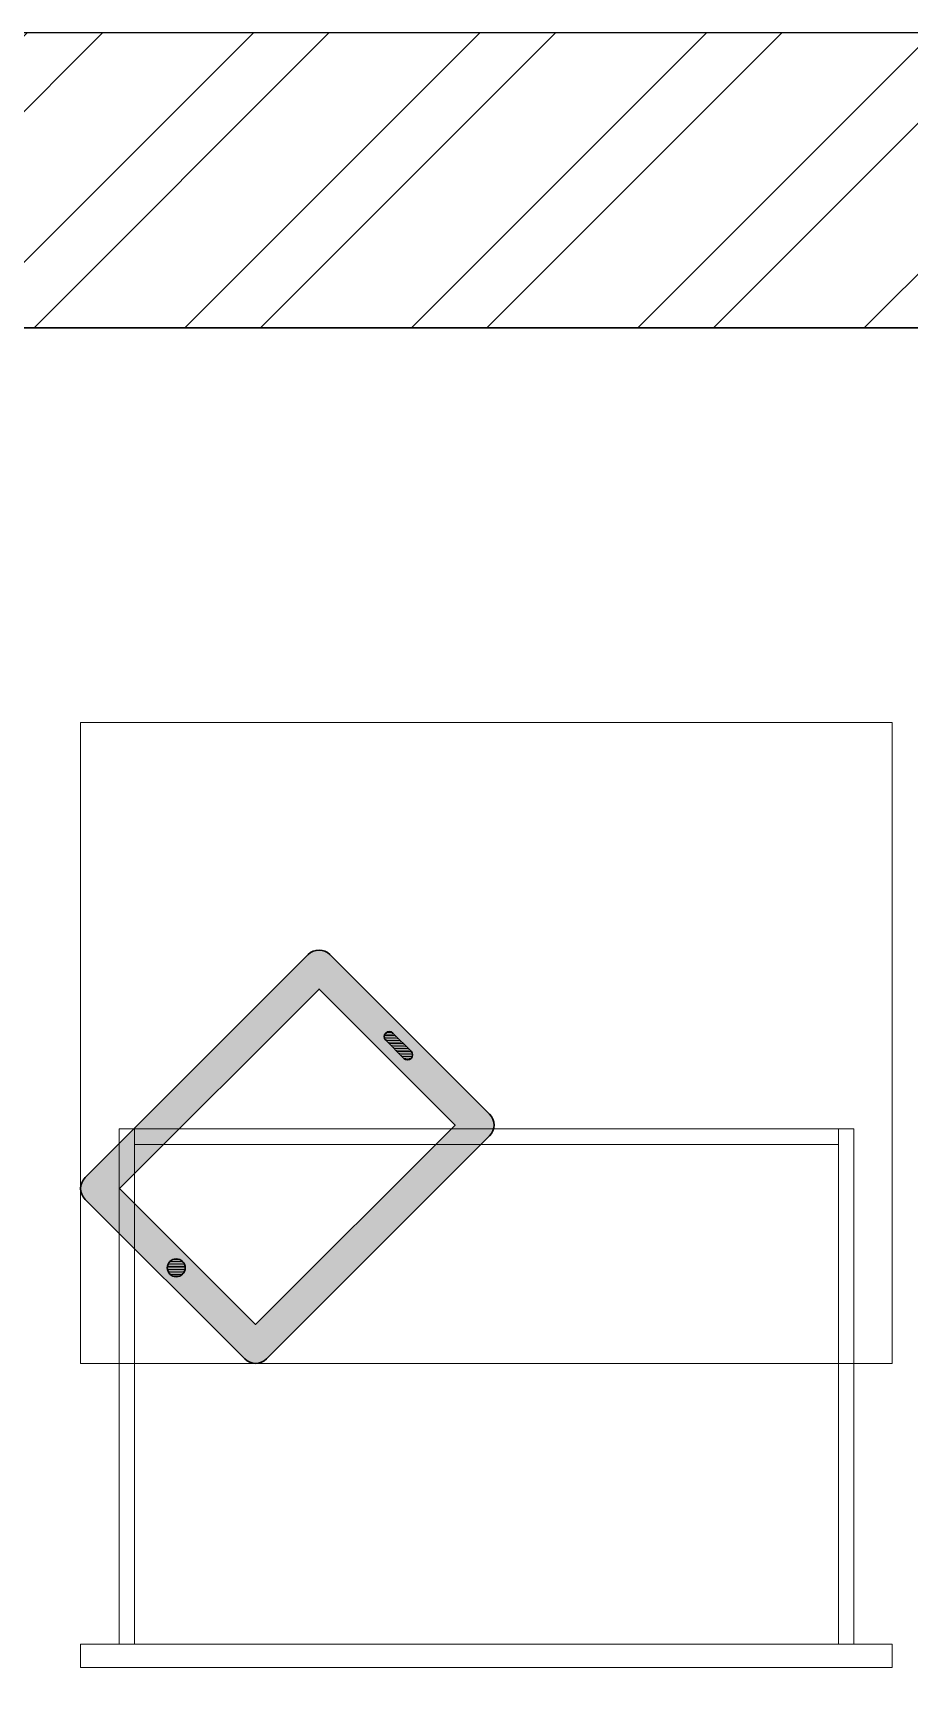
# Model space of a CAD drawing. Header units: feet. Extents: x 9123298 to 9130558, y -5938013 to -5926771.
# Drawn here: x 9128962 to 9129645, y -5928055 to -5926771 of the extents above; entities that cross this region are included whole.
import ezdxf

# ---------------------------------------------------------------- set-up
doc = ezdxf.new("R2010")
doc.units = ezdxf.units.FT
doc.header["$LTSCALE"] = 33
doc.header["$MEASUREMENT"] = 0
doc.layers.add('A-WALL', color=1, linetype='Continuous')
for name, color, linetype, lineweight in [('LENS-DIM', 252, 'Continuous', 5), ('LENS-FURNITURE', 13, 'Continuous', 9), ('LN-HATCH', 251, 'Continuous', 0)]:
    doc.layers.add(name, color=color, linetype=linetype, lineweight=lineweight)

# ---------------------------------------------------------------- blocks, each defined once
blk = doc.blocks.new('A$Cf1aa3ac2')
at = {"layer": 'LN-HATCH'}
h = blk.add_hatch(dxfattribs=at)
h.set_pattern_fill('ANSI32', color=256, scale=333, angle=180)
h.set_pattern_definition([(225, (-6966311.213605901, 5286430.090789736), (88.29995930067012, -88.29995930067015), []), (225, (-6966370.080245335, 5286430.090789736), (88.29995930067012, -88.29995930067015), [])])
h.paths.add_polyline_path([(1751.779524275101, -1765.048201794736), (1221.779524275102, -1765.048201794736), (1221.779524275102, -2045.048201794736), (1751.779524275101, -2045.048201794736)])
h.paths.add_polyline_path([(-4398.220475724898, -1775.048201794736), (-4808.220475724898, -1775.048201794736), (-4808.220475724898, -2045.048201794736), (-4398.220475724898, -2045.048201794736)])
h.paths.add_polyline_path([(-4888.220475724899, 1674.951798205264), (-5118.220475724898, 1674.951798205264), (-5118.220475724898, -1300.048201794736), (-4888.220475724899, -1300.048201794736)])
h.paths.add_polyline_path([(-4893.220475724898, 7799.951798205263), (-5118.220475724898, 7799.951798205263), (-5118.220475724898, 2674.951798205264), (-4893.220475724898, 2674.951798205264)])
h.paths.add_polyline_path([(2141.779524275102, 1714.951798205264), (1911.779524275102, 1714.951798205264), (1911.779524275102, -1270.048201794736), (2141.779524275102, -1270.048201794736)])
h.paths.add_polyline_path([(2141.779524275102, 7799.951798205263), (1911.779524275102, 7799.951798205263), (1911.779524275102, 2714.951798205264), (2141.779524275102, 2714.951798205264)])
h.paths.add_polyline_path([(1766.779524275102, 8274.951798205262), (-1746.220475724898, 8274.951798205262), (-1746.220475724898, 8044.951798205264), (1766.779524275102, 8044.951798205264)])
h.paths.add_polyline_path([(-2763.220475724899, 8274.951798205262), (-4738.220475724898, 8274.951798205262), (-4738.220475724898, 8044.951798205264), (-2763.220475724899, 8044.951798205264)])
at = {"layer": 'A-WALL'}
for p, q in [((2141.779524275102, 8274.951798205262), (-1746.220475724898, 8274.951798205262)), ((-1746.220475724898, 8044.951798205264), (1766.779524275102, 8044.951798205264)), ((1766.779524275102, 8044.951798205264), (-1746.220475724898, 8044.951798205264))]:
    blk.add_line(p, q, dxfattribs=at)
blk = doc.blocks.new('TRIAL SET CABINET 633x500')
at = {"layer": 'LENS-FURNITURE'}
h = blk.add_hatch(color=9, dxfattribs=at)
h.dxf.hatch_style = 1
edge = h.paths.add_edge_path()
edge.add_line((-8.54246803093703, -981.9670201920668), (115.9083254579454, -857.5162267031847))
edge.add_arc((107.4230440836399, -849.030945328879), 12.00000000009463, 315, 405)
edge.add_line((115.9083254579454, -840.5456639545736), (-58.03994271345434, -666.5973957831737))
edge.add_arc((-66.52522408775982, -675.0826771574792), 12.00000000009463, 45.00000000000002, 135)
edge.add_line((-75.01050546206531, -666.5973957831737), (-199.4612989509478, -791.0481892720562))
edge.add_arc((-190.9760175766423, -799.5334706454303), 11.99999999943607, 135.0000000031442, 225.0000000031442)
edge.add_line((-199.4612989500165, -808.0187520197359), (-25.5130307786167, -981.967020191136))
edge.add_arc((-17.02774940431148, -973.4817388177615), 11.99999999943605, 224.9999999968574, 314.9999999968578)
h.paths.add_polyline_path([(-17.02774940524252, -955.0969625067663), (89.03826777357607, -849.0309453279477), (-66.52522408775982, -693.4674534666119), (-172.5912412665784, -799.5334706454305)], flags=16)
edge = h.paths.add_edge_path(flags=16)
edge.add_line((-138.2965623782947, -741.9042679787381), (-124.1544267544522, -727.7621323548956))
edge.add_arc((-121.3259996296837, -730.5905594796641), 4.000000000031514, 45.00000000000051, 134.9999999999996, ccw=False)
edge.add_arc((-121.3259996296838, -730.5905594796641), 4.000000000031584, -45.000000000000625, 44.999999999999375, ccw=False)
edge.add_line((-118.4975725049153, -733.4189866044327), (-132.6397081287578, -747.561122228275))
edge.add_arc((-135.4681352535263, -744.7326951035067), 4.000000000031524, 225.0000000000006, 314.99999999999966, ccw=False)
edge.add_arc((-135.4681352535261, -744.7326951035066), 4.000000000031665, 135.0000000000006, 225.0000000000006, ccw=False)
edge = h.paths.add_edge_path(flags=16)
edge.add_arc((44.84409394953398, -910.9027886827243), 7, 0, 360)
at = {"layer": 'LENS-FURNITURE', "lineweight": 0}
h = blk.add_hatch(dxfattribs=at)
h.set_pattern_fill('ANSI31', color=252, scale=10, angle=405)
h.set_pattern_definition([(90, (-3772352.875833935, -3684050.327587578), (-1.25, 2e-16), [])])
edge = h.paths.add_edge_path()
edge.add_line((-138.2965623782947, -741.9042679787381), (-124.1544267544522, -727.7621323548956))
edge.add_arc((-121.3259996296837, -730.5905594796641), 4.000000000031514, 45.00000000000051, 134.9999999999996, ccw=False)
edge.add_arc((-121.3259996296838, -730.5905594796641), 4.000000000031584, -45.000000000000625, 44.999999999999375, ccw=False)
edge.add_line((-118.4975725049153, -733.4189866044327), (-132.6397081287578, -747.561122228275))
edge.add_arc((-135.4681352535263, -744.7326951035067), 4.000000000031524, 225.0000000000006, 314.99999999999966, ccw=False)
edge.add_arc((-135.4681352535261, -744.7326951035066), 4.000000000031665, 135.0000000000006, 225.0000000000006, ccw=False)
edge = h.paths.add_edge_path()
edge.add_arc((44.84409394953398, -910.9027886827243), 7, 0, 360)
at = {"layer": 'LENS-FURNITURE'}
blk.add_lwpolyline([(119.4230440827086, -352.4817388160154), (119.4230440827086, -985.4817388160156), (-380.5769559172913, -985.4817388160156), (-380.5769559172913, -352.4817388160154)], close=True, dxfattribs=at)
at = {"layer": 'LENS-FURNITURE', "color": 146}
for points in [[(338.5359051078558, -352.4817388160154), (338.5359051078558, -985.4817388160156), (356.5359051078559, -985.4817388160156), (356.5359051078559, -352.4817388160154)], [(-63.4640948921442, -382.4817388160154), (-63.4640948921442, -394.4817388160154), (338.5359051078558, -394.4817388160154), (338.5359051078558, -382.4817388160154)], [(-63.4640948921442, -394.4817388160154), (-63.4640948921442, -943.4817388160153), (-51.4640948921442, -943.4817388160153), (-51.4640948921442, -394.4817388160154)], [(-63.4640948921442, -955.4817388160152), (-63.4640948921442, -943.4817388160153), (338.5359051078558, -943.4817388160153), (338.5359051078558, -955.4817388160152)]]:
    blk.add_lwpolyline(points, close=True, dxfattribs=at)
at = {"layer": 'LENS-FURNITURE', "color": 18, "lineweight": 30}
for points in [[(-8.54246803093703, -981.9670201920668), (115.9083254579454, -857.5162267031847, 0.4142135623730951), (115.9083254579454, -840.5456639545736), (-58.03994271345434, -666.5973957831737, 0.4142135623730951), (-75.01050546206531, -666.5973957831737), (-199.4612989509478, -791.0481892720562, 0.4142135623730951), (-199.4612989500165, -808.0187520197359), (-25.51303077861669, -981.967020191136, 0.4142135623730951)], [(-138.2965623782947, -741.9042679787381), (-124.1544267544522, -727.7621323548956, -0.4142135623730951), (-118.4975725049153, -727.7621323548956), (-118.4975725049153, -727.7621323548956, -0.4142135623730951), (-118.4975725049153, -733.4189866044327), (-132.6397081287578, -747.561122228275, -0.4142135623730951), (-138.2965623782947, -747.561122228275), (-138.2965623782947, -747.561122228275, -0.4142135623730951)]]:
    blk.add_lwpolyline(points, format="xyb", close=True, dxfattribs=at)
blk.add_lwpolyline([(-17.02774940524252, -955.0969625067663), (89.03826777357607, -849.0309453279477), (-66.52522408775982, -693.4674534666119), (-172.5912412665784, -799.5334706454305)], close=True, dxfattribs=at)
blk.add_circle((44.84409394953398, -910.9027886827243), 7, dxfattribs=at)

msp = doc.modelspace()

# ---------------------------------------------------------------- block references
at = {"layer": 'LENS-DIM', "color": 2}
msp.add_blockref('A$Cf1aa3ac2', (9128416.54999265, -5935046.210330269), dxfattribs=at)
at = {"layer": 'LENS-FURNITURE', "rotation": 270}
msp.add_blockref('TRIAL SET CABINET 633x500', (9129984.329516925, -5927689.653528797), dxfattribs=at)

doc.saveas('drawing.dxf')
